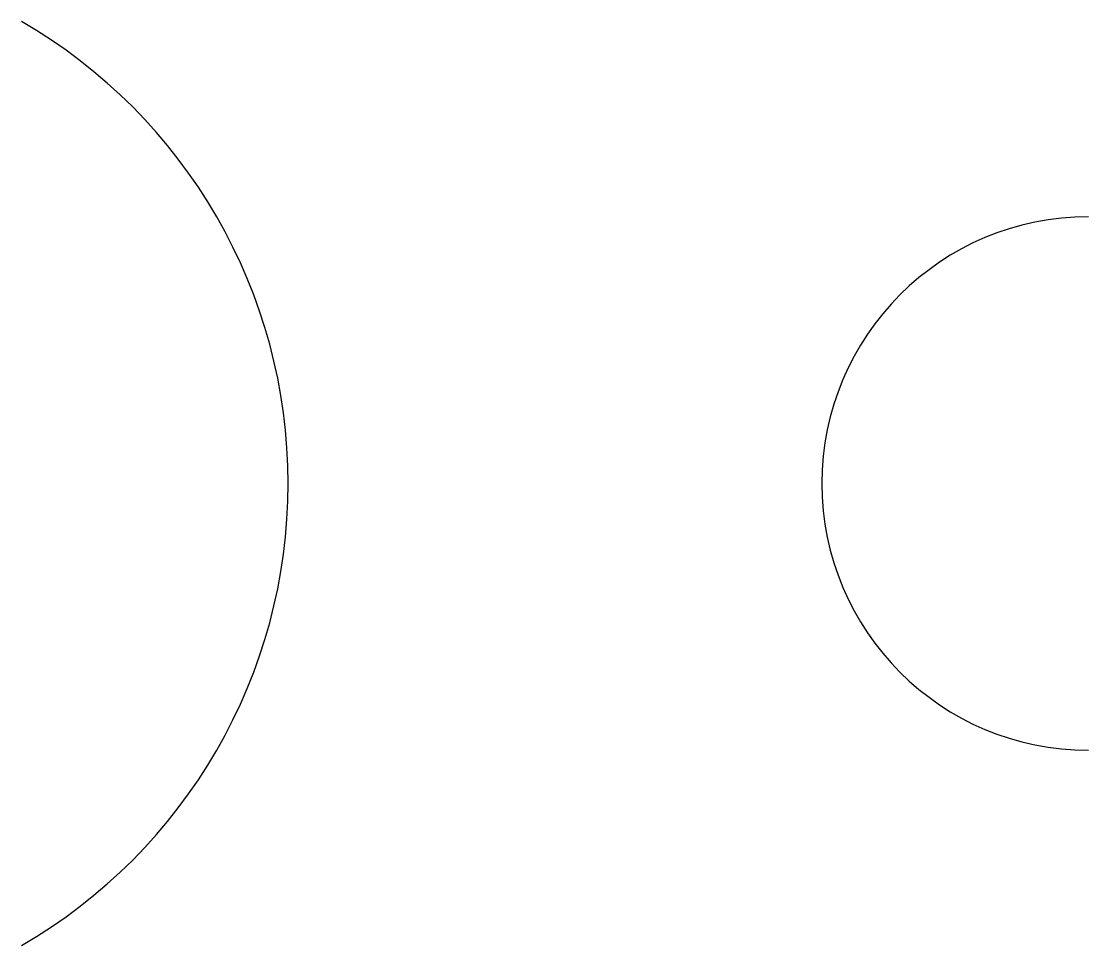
# Model space of a CAD drawing. Header units: millimetres. Extents: x 40 to 80, y 12.7 to 47.3.
import ezdxf

# ---------------------------------------------------------------- set-up
doc = ezdxf.new("R2010")
doc.units = ezdxf.units.MM

msp = doc.modelspace()

# ---------------------------------------------------------------- linework, layer by layer
at = {"layer": 'CUT'}
for centre, radius, start, end in [((30, 30), 20, 300, 60), ((80, 30), 10, 90, 270)]:
    msp.add_arc(centre, radius, start, end, dxfattribs=at)

doc.saveas('drawing.dxf')
